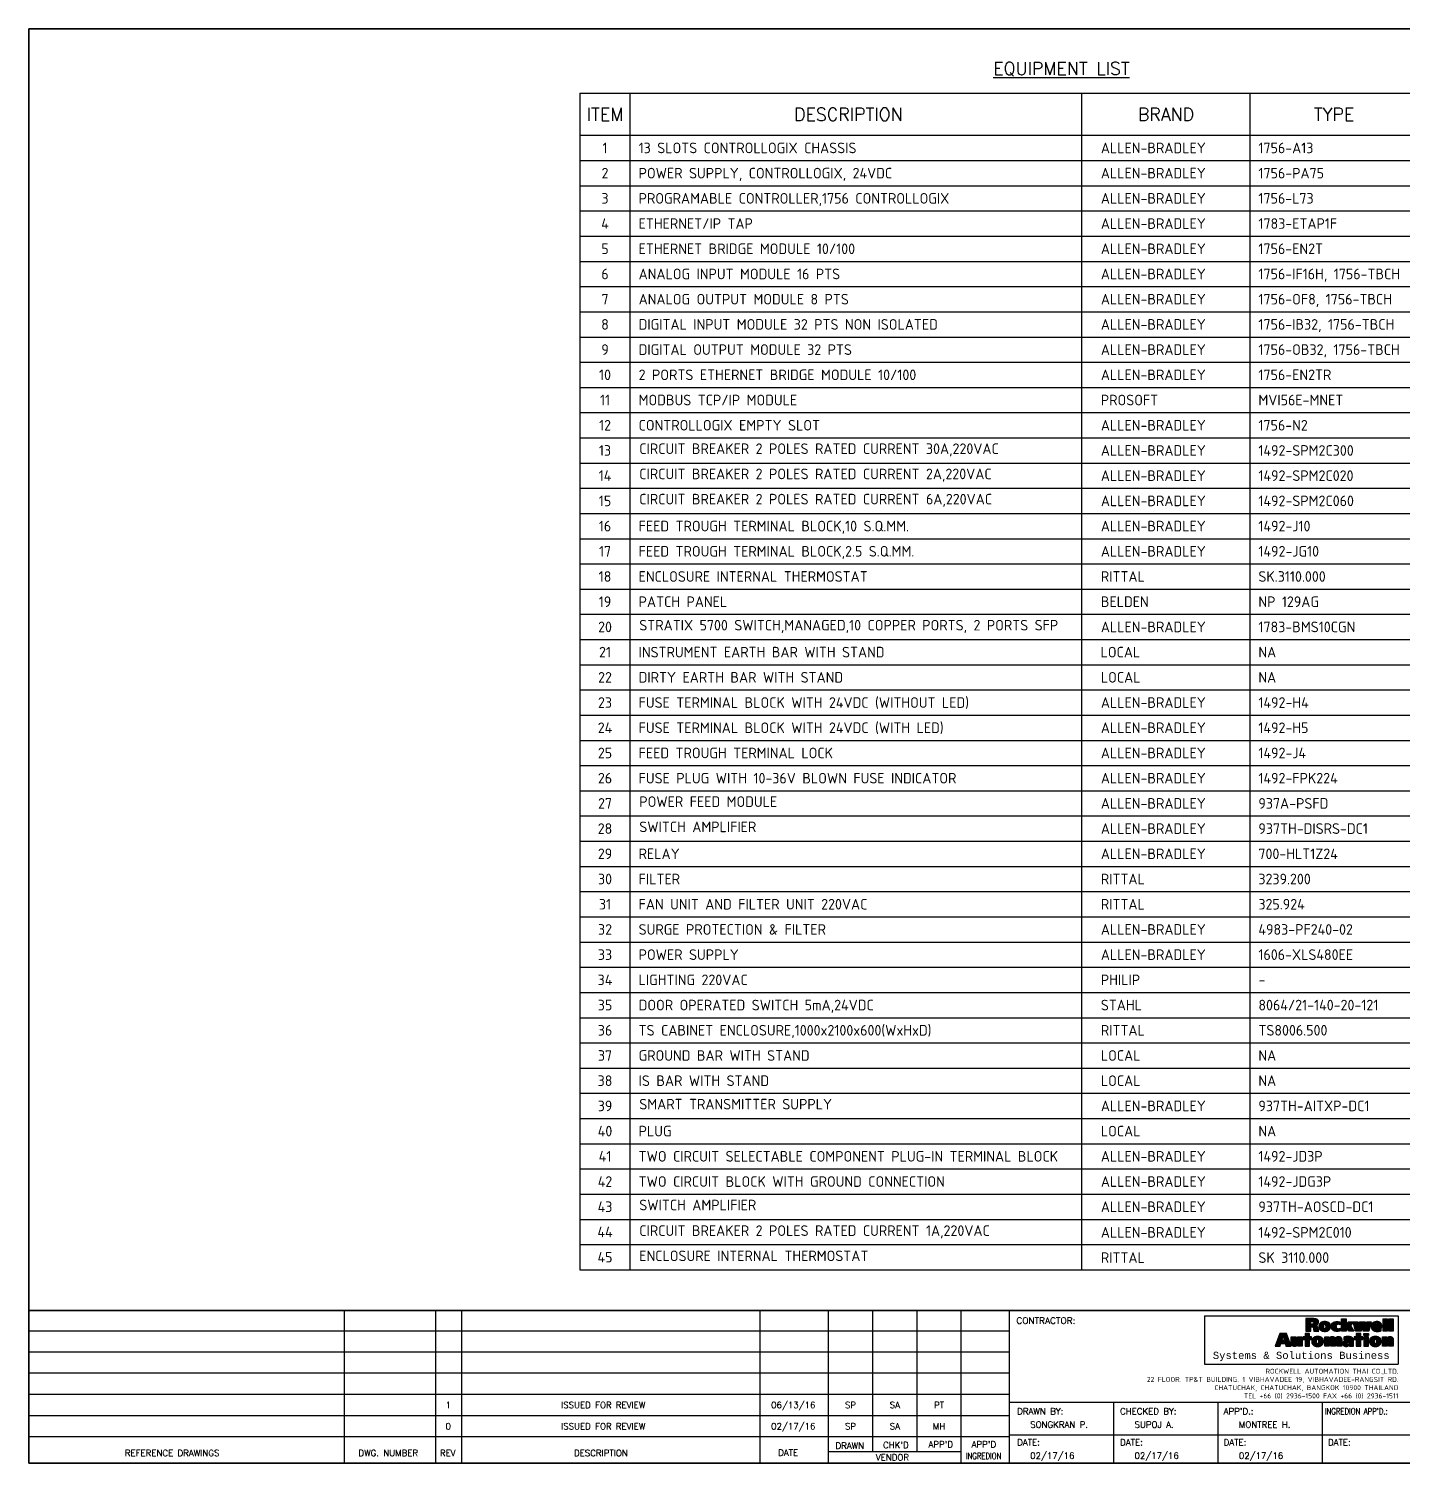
# Model space of a CAD drawing. Header units: inches. Extents: x 564911 to 603980, y 458630 to 507164.
# Drawn here: x 599113 to 602350, y 497172 to 500552 of the extents above; entities that cross this region are included whole.
import ezdxf
from ezdxf.enums import TextEntityAlignment as Align

# ---------------------------------------------------------------- set-up
doc = ezdxf.new("R2010")
doc.units = ezdxf.units.IN
doc.header["$MEASUREMENT"] = 0
for name, color, linetype in [('ANN-SMTEXT', 2, 'Continuous'), ('ASHADE', 7, 'Continuous'), ('GT_1', 9, 'Continuous'), ('HELPPOINT', 7, 'Continuous'), ('MEMBER', 7, 'Continuous'), ('RA_LOGO', 2, 'Continuous')]:
    doc.layers.add(name, color=color, linetype=linetype)
doc.styles.add('BOLD', font='monos.ttf')
doc.styles.add('HTX11', font='O8111901')
doc.styles.add('ISO3098B', font='ISO3098B.shx')
doc.styles.add('ROMANS', font='romans.shx', dxfattribs={"width": 0.85, "height": 25})

# ---------------------------------------------------------------- blocks, each defined once
blk = doc.blocks.new('RA_LOGO1')
at = {"layer": 'RA_LOGO', "linetype": 'Continuous'}
h = blk.add_hatch(color=1, dxfattribs=at)
h.paths.add_polyline_path([(0.987, 0.539), (1.017, 0.539), (1.033, 0.538), (1.046, 0.533), (1.055, 0.521), (1.061, 0.505), (1.065, 0.484), (1.068, 0.461), (1.071, 0.439), (1.074, 0.42), (1.213, 0.42), (1.207, 0.439), (1.203, 0.46), (1.199, 0.482), (1.195, 0.504), (1.189, 0.526), (1.18, 0.545), (1.166, 0.562), (1.147, 0.575), (1.12, 0.583), (1.142, 0.59), (1.16, 0.598), (1.175, 0.609), (1.188, 0.621), (1.197, 0.637), (1.203, 0.655), (1.205, 0.677), (1.204, 0.694), (1.2, 0.709), (1.194, 0.723), (1.185, 0.734), (1.175, 0.744), (1.162, 0.752), (1.147, 0.759), (1.131, 0.763), (1.112, 0.767), (1.092, 0.769), (1.07, 0.77), (0.853, 0.77), (0.853, 0.42), (0.987, 0.42)])
h.paths.add_polyline_path([(0.981, 0.617), (0.981, 0.692), (1.018, 0.692), (1.044, 0.689), (1.063, 0.679), (1.071, 0.656), (1.066, 0.635), (1.054, 0.623), (1.036, 0.618), (1.016, 0.617)], flags=16)
h = blk.add_hatch(color=1, dxfattribs=at)
h.paths.add_polyline_path([(1.3, 0.676), (1.285, 0.67), (1.271, 0.663), (1.258, 0.654), (1.247, 0.644), (1.238, 0.633), (1.23, 0.62), (1.225, 0.606), (1.22, 0.591), (1.218, 0.574), (1.217, 0.556), (1.218, 0.538), (1.22, 0.522), (1.224, 0.506), (1.229, 0.492), (1.235, 0.479), (1.243, 0.467), (1.253, 0.456), (1.264, 0.447), (1.276, 0.438), (1.29, 0.431), (1.305, 0.425), (1.321, 0.421), (1.339, 0.417), (1.358, 0.415), (1.378, 0.415), (1.399, 0.415), (1.418, 0.417), (1.435, 0.421), (1.452, 0.425), (1.467, 0.431), (1.481, 0.438), (1.493, 0.447), (1.504, 0.456), (1.514, 0.467), (1.522, 0.479), (1.528, 0.492), (1.534, 0.506), (1.537, 0.522), (1.54, 0.538), (1.54, 0.556), (1.539, 0.574), (1.537, 0.591), (1.533, 0.606), (1.527, 0.62), (1.519, 0.633), (1.51, 0.644), (1.499, 0.654), (1.486, 0.663), (1.472, 0.67), (1.456, 0.676), (1.439, 0.681), (1.42, 0.684), (1.4, 0.686), (1.378, 0.687), (1.357, 0.686), (1.336, 0.684), (1.317, 0.681)])
h.paths.add_polyline_path([(1.36, 0.605), (1.378, 0.612), (1.396, 0.605), (1.404, 0.584), (1.406, 0.556), (1.405, 0.529), (1.401, 0.508), (1.393, 0.494), (1.378, 0.49), (1.364, 0.494), (1.356, 0.508), (1.352, 0.529), (1.351, 0.556), (1.353, 0.584)], flags=16)
for color, points in [(1, [(1.697, 0.575), (1.705, 0.591), (1.718, 0.603), (1.735, 0.61), (1.756, 0.612), (1.778, 0.61), (1.796, 0.606), (1.813, 0.599), (1.813, 0.676), (1.793, 0.681), (1.771, 0.684), (1.748, 0.686), (1.721, 0.687), (1.699, 0.686), (1.679, 0.684), (1.66, 0.681), (1.643, 0.676), (1.627, 0.67), (1.613, 0.663), (1.601, 0.654), (1.59, 0.644), (1.581, 0.633), (1.573, 0.62), (1.567, 0.606), (1.563, 0.591), (1.561, 0.574), (1.56, 0.556), (1.56, 0.538), (1.563, 0.522), (1.566, 0.506), (1.572, 0.492), (1.578, 0.479), (1.586, 0.467), (1.596, 0.456), (1.607, 0.447), (1.619, 0.438), (1.632, 0.431), (1.648, 0.425), (1.664, 0.421), (1.682, 0.417), (1.701, 0.415), (1.721, 0.415), (1.748, 0.415), (1.772, 0.418), (1.794, 0.422), (1.815, 0.428), (1.815, 0.505), (1.797, 0.496), (1.778, 0.491), (1.756, 0.49), (1.735, 0.492), (1.718, 0.5), (1.705, 0.514), (1.697, 0.531), (1.694, 0.554)]), (1, [(2.233, 0.42), (2.391, 0.42), (2.423, 0.598), (2.424, 0.598), (2.455, 0.42), (2.612, 0.42), (2.671, 0.681), (2.556, 0.681), (2.533, 0.511), (2.532, 0.511), (2.503, 0.681), (2.351, 0.681), (2.324, 0.511), (2.323, 0.511), (2.298, 0.681), (2.174, 0.681)]), (1, [(3.007, 0.42), (3.13, 0.42), (3.13, 0.769), (3.007, 0.769)]), (1, [(3.292, 0.769), (3.169, 0.769), (3.169, 0.42), (3.292, 0.42)]), (252, [(0.745, 0.265), (0.617, 0.265), (0.617, 0.112), (0.617, 0.096), (0.611, 0.082), (0.594, 0.076), (0.579, 0.082), (0.573, 0.096), (0.572, 0.112), (0.572, 0.265), (0.444, 0.265), (0.444, 0.081), (0.445, 0.062), (0.449, 0.046), (0.455, 0.031), (0.465, 0.018), (0.478, 0.008), (0.494, 0.001), (0.513, -0.004), (0.537, -0.006), (0.558, -0.004), (0.579, 0.001), (0.597, 0.011), (0.612, 0.026), (0.625, 0.047), (0.625, 0), (0.745, 0)]), (252, [(0.956, 0.191), (1.011, 0.191), (1.011, 0.265), (0.956, 0.265), (0.956, 0.355), (0.828, 0.355), (0.828, 0.265), (0.774, 0.265), (0.774, 0.191), (0.828, 0.191), (0.828, 0), (0.956, 0)]), (252, [(1.505, 0.153), (1.505, 0.169), (1.511, 0.183), (1.528, 0.189), (1.543, 0.183), (1.549, 0.169), (1.55, 0.153), (1.55, 0), (1.678, 0), (1.678, 0.153), (1.679, 0.169), (1.685, 0.183), (1.701, 0.189), (1.717, 0.183), (1.723, 0.169), (1.724, 0.153), (1.724, 0), (1.852, 0), (1.852, 0.159), (1.851, 0.173), (1.851, 0.187), (1.85, 0.202), (1.847, 0.215), (1.843, 0.228), (1.836, 0.24), (1.827, 0.25), (1.816, 0.259), (1.8, 0.265), (1.781, 0.269), (1.758, 0.271), (1.738, 0.269), (1.717, 0.264), (1.698, 0.255), (1.682, 0.242), (1.672, 0.225), (1.663, 0.242), (1.649, 0.255), (1.631, 0.264), (1.61, 0.269), (1.589, 0.271), (1.57, 0.27), (1.551, 0.266), (1.535, 0.259), (1.52, 0.249), (1.508, 0.236), (1.497, 0.217), (1.497, 0.265), (1.377, 0.265), (1.377, 0), (1.505, 0)]), (252, [(2.257, 0), (2.386, 0), (2.386, 0.191), (2.441, 0.191), (2.441, 0.265), (2.386, 0.265), (2.386, 0.355), (2.257, 0.355), (2.257, 0.265), (2.203, 0.265), (2.203, 0.191), (2.257, 0.191)]), (252, [(3.117, 0.153), (3.117, 0.169), (3.123, 0.183), (3.14, 0.189), (3.155, 0.183), (3.161, 0.169), (3.162, 0.153), (3.162, 0), (3.29, 0), (3.29, 0.184), (3.289, 0.203), (3.285, 0.219), (3.279, 0.234), (3.269, 0.247), (3.256, 0.257), (3.24, 0.265), (3.221, 0.269), (3.197, 0.271), (3.176, 0.269), (3.155, 0.263), (3.137, 0.253), (3.122, 0.239), (3.109, 0.217), (3.109, 0.265), (2.989, 0.265), (2.989, 0), (3.117, 0)])]:
    blk.add_hatch(color=color, dxfattribs=at).paths.add_polyline_path(points)
h = blk.add_hatch(color=1, dxfattribs=at)
h.paths.add_polyline_path([(1.973, 0.769), (1.847, 0.769), (1.847, 0.42), (1.973, 0.42), (1.973, 0.566)])
h.paths.add_polyline_path([(1.974, 0.566), (2.045, 0.42), (2.187, 0.42), (2.101, 0.566), (2.173, 0.681), (2.036, 0.681)])
h = blk.add_hatch(color=1, dxfattribs=at)
h.paths.add_polyline_path([(2.817, 0.415), (2.838, 0.415), (2.859, 0.415), (2.88, 0.416), (2.901, 0.418), (2.92, 0.421), (2.938, 0.425), (2.956, 0.43), (2.956, 0.497), (2.939, 0.49), (2.918, 0.485), (2.895, 0.482), (2.87, 0.481), (2.849, 0.482), (2.83, 0.485), (2.815, 0.493), (2.804, 0.504), (2.8, 0.521), (2.975, 0.521), (2.975, 0.536), (2.974, 0.555), (2.972, 0.572), (2.969, 0.589), (2.965, 0.605), (2.96, 0.619), (2.953, 0.632), (2.944, 0.645), (2.934, 0.655), (2.922, 0.665), (2.909, 0.673), (2.894, 0.679), (2.877, 0.683), (2.858, 0.686), (2.838, 0.687), (2.816, 0.686), (2.795, 0.684), (2.777, 0.681), (2.759, 0.676), (2.744, 0.67), (2.73, 0.663), (2.717, 0.654), (2.706, 0.644), (2.697, 0.633), (2.69, 0.62), (2.684, 0.606), (2.679, 0.591), (2.677, 0.574), (2.676, 0.556), (2.677, 0.538), (2.679, 0.522), (2.683, 0.507), (2.688, 0.492), (2.694, 0.479), (2.702, 0.467), (2.712, 0.456), (2.723, 0.447), (2.735, 0.438), (2.749, 0.431), (2.764, 0.425), (2.78, 0.421), (2.798, 0.417)])
h.paths.add_polyline_path([(2.799, 0.576), (2.801, 0.598), (2.811, 0.618), (2.834, 0.627), (2.855, 0.618), (2.864, 0.598), (2.865, 0.576)], flags=16)
h = blk.add_hatch(color=252, dxfattribs=at)
h.paths.add_polyline_path([(0.272, 0.077), (0.296, 0), (0.439, 0), (0.312, 0.355), (0.124, 0.355), (0, 0), (0.136, 0), (0.158, 0.077)])
h.paths.add_polyline_path([(0.255, 0.162), (0.177, 0.162), (0.216, 0.28)], flags=16)
h = blk.add_hatch(color=252, dxfattribs=at)
h.paths.add_polyline_path([(1.14, -0.003), (1.159, -0.005), (1.18, -0.006), (1.201, -0.005), (1.22, -0.003), (1.238, 0), (1.255, 0.005), (1.27, 0.011), (1.284, 0.018), (1.297, 0.027), (1.308, 0.036), (1.317, 0.047), (1.326, 0.06), (1.333, 0.073), (1.338, 0.087), (1.342, 0.103), (1.344, 0.12), (1.345, 0.137), (1.344, 0.156), (1.341, 0.173), (1.337, 0.188), (1.331, 0.203), (1.323, 0.216), (1.313, 0.227), (1.302, 0.238), (1.29, 0.246), (1.275, 0.254), (1.259, 0.26), (1.242, 0.265), (1.223, 0.268), (1.202, 0.27), (1.18, 0.271), (1.158, 0.27), (1.137, 0.268), (1.118, 0.265), (1.101, 0.26), (1.085, 0.254), (1.071, 0.246), (1.058, 0.238), (1.047, 0.227), (1.038, 0.216), (1.03, 0.203), (1.024, 0.188), (1.02, 0.173), (1.017, 0.156), (1.016, 0.137), (1.017, 0.12), (1.019, 0.103), (1.023, 0.087), (1.028, 0.073), (1.035, 0.06), (1.043, 0.047), (1.053, 0.036), (1.064, 0.027), (1.076, 0.018), (1.09, 0.011), (1.105, 0.005), (1.122, 0)])
h.paths.add_polyline_path([(1.165, 0.075), (1.157, 0.089), (1.153, 0.111), (1.152, 0.137), (1.154, 0.166), (1.162, 0.187), (1.18, 0.195), (1.198, 0.187), (1.207, 0.166), (1.208, 0.137), (1.207, 0.111), (1.204, 0.089), (1.195, 0.075), (1.18, 0.07)], flags=16)
h = blk.add_hatch(color=252, dxfattribs=at)
h.paths.add_polyline_path([(1.883, 0.052), (1.889, 0.036), (1.899, 0.023), (1.911, 0.012), (1.926, 0.004), (1.942, -0.001), (1.96, -0.005), (1.978, -0.006), (1.999, -0.004), (2.019, 0.001), (2.037, 0.01), (2.052, 0.022), (2.065, 0.04), (2.065, 0), (2.184, 0), (2.184, 0.161), (2.183, 0.18), (2.179, 0.197), (2.173, 0.212), (2.165, 0.225), (2.155, 0.236), (2.144, 0.245), (2.131, 0.252), (2.117, 0.258), (2.102, 0.263), (2.086, 0.266), (2.07, 0.268), (2.054, 0.27), (2.038, 0.271), (2.022, 0.271), (1.995, 0.27), (1.973, 0.269), (1.953, 0.266), (1.933, 0.261), (1.911, 0.256), (1.911, 0.181), (1.932, 0.19), (1.954, 0.197), (1.977, 0.202), (2, 0.204), (2.019, 0.203), (2.037, 0.2), (2.053, 0.194), (2.063, 0.183), (2.067, 0.165), (2.053, 0.167), (2.036, 0.168), (2.018, 0.169), (2, 0.168), (1.983, 0.167), (1.965, 0.164), (1.948, 0.16), (1.933, 0.154), (1.918, 0.147), (1.906, 0.137), (1.896, 0.125), (1.888, 0.11), (1.883, 0.092), (1.881, 0.072)])
h.paths.add_polyline_path([(1.998, 0.086), (2.007, 0.106), (2.028, 0.115), (2.055, 0.116), (2.067, 0.116), (2.067, 0.108), (2.063, 0.086), (2.05, 0.068), (2.028, 0.061), (2.011, 0.064), (2.001, 0.072)], flags=16)
h = blk.add_hatch(color=252, dxfattribs=at)
h.paths.add_polyline_path([(2.471, 0), (2.599, 0), (2.599, 0.264), (2.471, 0.264)])
h.paths.add_polyline_path([(2.599, 0.296), (2.599, 0.355), (2.471, 0.355), (2.471, 0.296)])
h = blk.add_hatch(color=252, dxfattribs=at)
h.paths.add_polyline_path([(2.751, -0.003), (2.77, -0.005), (2.791, -0.006), (2.811, -0.005), (2.831, -0.003), (2.849, 0), (2.865, 0.005), (2.881, 0.011), (2.895, 0.018), (2.907, 0.027), (2.918, 0.036), (2.928, 0.047), (2.936, 0.06), (2.943, 0.073), (2.948, 0.087), (2.952, 0.103), (2.955, 0.12), (2.955, 0.137), (2.954, 0.156), (2.952, 0.173), (2.947, 0.188), (2.941, 0.203), (2.934, 0.216), (2.924, 0.227), (2.913, 0.238), (2.9, 0.246), (2.886, 0.254), (2.87, 0.26), (2.852, 0.265), (2.833, 0.268), (2.813, 0.27), (2.791, 0.271), (2.769, 0.27), (2.748, 0.268), (2.729, 0.265), (2.711, 0.26), (2.695, 0.254), (2.681, 0.246), (2.669, 0.238), (2.658, 0.227), (2.648, 0.216), (2.64, 0.203), (2.634, 0.188), (2.63, 0.173), (2.628, 0.156), (2.627, 0.137), (2.627, 0.12), (2.63, 0.103), (2.633, 0.087), (2.639, 0.073), (2.645, 0.06), (2.654, 0.047), (2.663, 0.036), (2.674, 0.027), (2.687, 0.018), (2.701, 0.011), (2.716, 0.005), (2.733, 0)])
h.paths.add_polyline_path([(2.776, 0.075), (2.768, 0.089), (2.764, 0.111), (2.763, 0.137), (2.765, 0.166), (2.773, 0.187), (2.791, 0.195), (2.809, 0.187), (2.817, 0.166), (2.819, 0.137), (2.818, 0.111), (2.814, 0.089), (2.806, 0.075), (2.791, 0.07)], flags=16)
at = {"layer": 'RA_LOGO', "color": 1, "linetype": 'Continuous'}
for points in [[(1.147, 0.759), (1.131, 0.763), (1.112, 0.767), (1.092, 0.769), (1.07, 0.77), (0.853, 0.77), (0.853, 0.42), (0.987, 0.42), (0.987, 0.539), (1.017, 0.539), (1.033, 0.538), (1.046, 0.533), (1.055, 0.521), (1.061, 0.505), (1.065, 0.484), (1.068, 0.461), (1.071, 0.439), (1.074, 0.42), (1.213, 0.42), (1.207, 0.439), (1.203, 0.46), (1.199, 0.482), (1.195, 0.504), (1.189, 0.526), (1.18, 0.545), (1.166, 0.562), (1.147, 0.575), (1.121, 0.583), (1.121, 0.584), (1.142, 0.59), (1.16, 0.598), (1.175, 0.609), (1.188, 0.621), (1.197, 0.637), (1.203, 0.655), (1.205, 0.677), (1.204, 0.694), (1.2, 0.709), (1.194, 0.723), (1.185, 0.734), (1.175, 0.744), (1.162, 0.752)], [(1.016, 0.617), (0.981, 0.617), (0.981, 0.692), (1.018, 0.692), (1.044, 0.689), (1.063, 0.679), (1.071, 0.656), (1.066, 0.635), (1.054, 0.623), (1.036, 0.618)], [(1.456, 0.676), (1.439, 0.681), (1.42, 0.684), (1.4, 0.686), (1.378, 0.687), (1.357, 0.686), (1.336, 0.684), (1.317, 0.681), (1.3, 0.676), (1.285, 0.67), (1.271, 0.663), (1.258, 0.654), (1.247, 0.644), (1.238, 0.633), (1.23, 0.62), (1.225, 0.606), (1.22, 0.591), (1.218, 0.574), (1.217, 0.556), (1.217, 0.556), (1.218, 0.538), (1.22, 0.522), (1.224, 0.506), (1.229, 0.492), (1.235, 0.479), (1.243, 0.467), (1.253, 0.456), (1.264, 0.447), (1.276, 0.438), (1.29, 0.431), (1.305, 0.425), (1.321, 0.421), (1.339, 0.417), (1.358, 0.415), (1.378, 0.415), (1.399, 0.415), (1.418, 0.417), (1.435, 0.421), (1.452, 0.425), (1.467, 0.431), (1.481, 0.438), (1.493, 0.447), (1.504, 0.456), (1.514, 0.467), (1.522, 0.479), (1.528, 0.492), (1.534, 0.506), (1.537, 0.522), (1.54, 0.538), (1.54, 0.556), (1.539, 0.574), (1.537, 0.591), (1.533, 0.606), (1.527, 0.62), (1.519, 0.633), (1.51, 0.644), (1.499, 0.654), (1.486, 0.663), (1.472, 0.67)], [(1.351, 0.556), (1.353, 0.584), (1.36, 0.605), (1.378, 0.612), (1.396, 0.605), (1.404, 0.584), (1.406, 0.556), (1.405, 0.529), (1.401, 0.508), (1.393, 0.494), (1.378, 0.49), (1.364, 0.494), (1.356, 0.508), (1.352, 0.529)], [(1.679, 0.684), (1.699, 0.686), (1.721, 0.687), (1.748, 0.686), (1.771, 0.684), (1.793, 0.681), (1.813, 0.676), (1.813, 0.599), (1.796, 0.606), (1.778, 0.61), (1.756, 0.612), (1.735, 0.61), (1.718, 0.603), (1.705, 0.591), (1.697, 0.575), (1.694, 0.554), (1.697, 0.531), (1.705, 0.514), (1.718, 0.5), (1.735, 0.492), (1.756, 0.49), (1.778, 0.491), (1.797, 0.496), (1.815, 0.505), (1.815, 0.428), (1.794, 0.422), (1.772, 0.418), (1.748, 0.415), (1.721, 0.415), (1.701, 0.415), (1.682, 0.417), (1.664, 0.421), (1.648, 0.425), (1.632, 0.431), (1.619, 0.438), (1.607, 0.447), (1.596, 0.456), (1.586, 0.467), (1.578, 0.479), (1.572, 0.492), (1.566, 0.506), (1.563, 0.522), (1.56, 0.538), (1.56, 0.556), (1.561, 0.574), (1.563, 0.591), (1.567, 0.606), (1.573, 0.62), (1.581, 0.633), (1.59, 0.644), (1.601, 0.654), (1.613, 0.663), (1.627, 0.67), (1.643, 0.676), (1.66, 0.681)], [(1.973, 0.42), (1.847, 0.42), (1.847, 0.769), (1.973, 0.769), (1.973, 0.566), (1.974, 0.566), (1.973, 0.566)], [(2.045, 0.42), (1.974, 0.566), (2.036, 0.681), (2.173, 0.681), (2.101, 0.566), (2.187, 0.42)], [(2.455, 0.42), (2.424, 0.598), (2.423, 0.598), (2.391, 0.42), (2.233, 0.42), (2.174, 0.681), (2.298, 0.681), (2.323, 0.511), (2.324, 0.511), (2.351, 0.681), (2.503, 0.681), (2.532, 0.511), (2.533, 0.511), (2.556, 0.681), (2.671, 0.681), (2.612, 0.42)], [(2.817, 0.415), (2.838, 0.415), (2.859, 0.415), (2.88, 0.416), (2.901, 0.418), (2.92, 0.421), (2.938, 0.425), (2.956, 0.43), (2.956, 0.497), (2.939, 0.49), (2.918, 0.485), (2.895, 0.482), (2.87, 0.481), (2.849, 0.482), (2.83, 0.485), (2.815, 0.493), (2.804, 0.504), (2.8, 0.521), (2.975, 0.521), (2.975, 0.536), (2.974, 0.555), (2.972, 0.572), (2.969, 0.589), (2.965, 0.605), (2.96, 0.619), (2.953, 0.632), (2.944, 0.645), (2.934, 0.655), (2.922, 0.665), (2.909, 0.673), (2.894, 0.679), (2.877, 0.683), (2.858, 0.686), (2.838, 0.687), (2.816, 0.686), (2.795, 0.684), (2.777, 0.681), (2.759, 0.676), (2.744, 0.67), (2.73, 0.663), (2.717, 0.654), (2.706, 0.644), (2.697, 0.633), (2.69, 0.62), (2.684, 0.606), (2.679, 0.591), (2.677, 0.574), (2.676, 0.556), (2.676, 0.556), (2.677, 0.538), (2.679, 0.522), (2.683, 0.507), (2.688, 0.492), (2.694, 0.479), (2.702, 0.467), (2.712, 0.456), (2.723, 0.447), (2.735, 0.438), (2.749, 0.431), (2.764, 0.425), (2.78, 0.421), (2.798, 0.417)], [(2.865, 0.576), (2.799, 0.576), (2.801, 0.598), (2.811, 0.618), (2.834, 0.627), (2.855, 0.618), (2.864, 0.598)], [(3.007, 0.42), (3.007, 0.769), (3.13, 0.769), (3.13, 0.42)], [(3.169, 0.42), (3.169, 0.769), (3.292, 0.769), (3.292, 0.42)]]:
    blk.add_lwpolyline(points, close=True, dxfattribs=at)
at = {"layer": 'RA_LOGO', "color": 252, "linetype": 'Continuous'}
for points in [[(0.296, 0), (0.439, 0), (0.312, 0.355), (0.124, 0.355), (0, 0), (0.136, 0), (0.158, 0.077), (0.272, 0.077)], [(0.216, 0.279), (0.217, 0.279), (0.255, 0.162), (0.177, 0.162)], [(0.455, 0.031), (0.449, 0.046), (0.445, 0.062), (0.444, 0.081), (0.444, 0.265), (0.572, 0.265), (0.572, 0.112), (0.573, 0.096), (0.579, 0.082), (0.594, 0.076), (0.611, 0.082), (0.617, 0.096), (0.617, 0.112), (0.617, 0.265), (0.745, 0.265), (0.745, 0), (0.625, 0), (0.625, 0.045), (0.624, 0.045), (0.612, 0.026), (0.597, 0.011), (0.579, 0.001), (0.558, -0.004), (0.537, -0.006), (0.513, -0.004), (0.494, 0.001), (0.478, 0.008), (0.465, 0.018)], [(0.956, 0.191), (1.011, 0.191), (1.011, 0.265), (0.956, 0.265), (0.956, 0.355), (0.828, 0.355), (0.828, 0.265), (0.774, 0.265), (0.774, 0.191), (0.828, 0.191), (0.828, 0), (0.956, 0)], [(1.158, 0.27), (1.137, 0.268), (1.118, 0.265), (1.101, 0.26), (1.085, 0.254), (1.071, 0.246), (1.058, 0.238), (1.047, 0.227), (1.038, 0.216), (1.03, 0.203), (1.024, 0.188), (1.02, 0.173), (1.017, 0.156), (1.016, 0.137), (1.016, 0.137), (1.017, 0.12), (1.019, 0.103), (1.023, 0.087), (1.028, 0.073), (1.035, 0.06), (1.043, 0.047), (1.053, 0.036), (1.064, 0.027), (1.076, 0.018), (1.09, 0.011), (1.105, 0.005), (1.122, 0), (1.14, -0.003), (1.159, -0.005), (1.18, -0.006), (1.201, -0.005), (1.22, -0.003), (1.238, 0), (1.255, 0.005), (1.27, 0.011), (1.284, 0.018), (1.297, 0.027), (1.308, 0.036), (1.317, 0.047), (1.326, 0.06), (1.333, 0.073), (1.338, 0.087), (1.342, 0.103), (1.344, 0.12), (1.345, 0.137), (1.345, 0.137), (1.344, 0.156), (1.341, 0.173), (1.337, 0.188), (1.331, 0.203), (1.323, 0.216), (1.313, 0.227), (1.302, 0.238), (1.29, 0.246), (1.275, 0.254), (1.259, 0.26), (1.242, 0.265), (1.223, 0.268), (1.202, 0.27), (1.18, 0.271), (1.18, 0.271)], [(1.152, 0.137), (1.154, 0.166), (1.162, 0.187), (1.18, 0.195), (1.198, 0.187), (1.207, 0.166), (1.208, 0.137), (1.207, 0.111), (1.204, 0.089), (1.195, 0.075), (1.18, 0.07), (1.165, 0.075), (1.157, 0.089), (1.153, 0.111)], [(1.549, 0.169), (1.543, 0.183), (1.528, 0.189), (1.511, 0.183), (1.505, 0.169), (1.505, 0.153), (1.505, 0), (1.377, 0), (1.377, 0.265), (1.497, 0.265), (1.497, 0.219), (1.499, 0.219), (1.508, 0.236), (1.52, 0.249), (1.535, 0.259), (1.551, 0.266), (1.57, 0.27), (1.589, 0.271), (1.61, 0.269), (1.631, 0.264), (1.649, 0.255), (1.663, 0.242), (1.672, 0.226), (1.673, 0.226), (1.682, 0.242), (1.698, 0.255), (1.717, 0.264), (1.738, 0.269), (1.758, 0.271), (1.781, 0.269), (1.8, 0.265), (1.816, 0.259), (1.827, 0.25), (1.836, 0.24), (1.843, 0.228), (1.847, 0.215), (1.85, 0.202), (1.851, 0.187), (1.851, 0.173), (1.852, 0.159), (1.852, 0), (1.724, 0), (1.724, 0.153), (1.723, 0.169), (1.717, 0.183), (1.701, 0.189), (1.685, 0.183), (1.679, 0.169), (1.678, 0.153), (1.678, 0), (1.55, 0), (1.55, 0.153)], [(1.973, 0.269), (1.953, 0.266), (1.933, 0.261), (1.911, 0.256), (1.911, 0.181), (1.932, 0.19), (1.954, 0.197), (1.977, 0.202), (2, 0.204), (2.019, 0.203), (2.037, 0.2), (2.053, 0.194), (2.063, 0.183), (2.067, 0.165), (2.053, 0.167), (2.036, 0.168), (2.018, 0.169), (2, 0.168), (1.983, 0.167), (1.965, 0.164), (1.948, 0.16), (1.933, 0.154), (1.918, 0.147), (1.906, 0.137), (1.896, 0.125), (1.888, 0.11), (1.883, 0.092), (1.881, 0.072), (1.881, 0.072), (1.883, 0.052), (1.889, 0.036), (1.899, 0.023), (1.911, 0.012), (1.926, 0.004), (1.942, -0.001), (1.96, -0.005), (1.978, -0.006), (1.999, -0.004), (2.019, 0.001), (2.037, 0.01), (2.052, 0.022), (2.064, 0.038), (2.065, 0.038), (2.065, 0), (2.184, 0), (2.184, 0.161), (2.183, 0.18), (2.179, 0.197), (2.173, 0.212), (2.165, 0.225), (2.155, 0.236), (2.144, 0.245), (2.131, 0.252), (2.117, 0.258), (2.102, 0.263), (2.086, 0.266), (2.07, 0.268), (2.054, 0.27), (2.038, 0.271), (2.022, 0.271), (1.995, 0.27)], [(2.067, 0.108), (2.063, 0.086), (2.05, 0.068), (2.028, 0.061), (2.011, 0.064), (2.001, 0.072), (1.998, 0.086), (2.007, 0.106), (2.028, 0.115), (2.055, 0.116), (2.067, 0.116)], [(2.386, 0), (2.386, 0.191), (2.441, 0.191), (2.441, 0.265), (2.386, 0.265), (2.386, 0.355), (2.257, 0.355), (2.257, 0.265), (2.203, 0.265), (2.203, 0.191), (2.257, 0.191), (2.257, 0)], [(2.471, 0.296), (2.471, 0.355), (2.599, 0.355), (2.599, 0.296)], [(2.599, 0), (2.599, 0.264), (2.471, 0.264), (2.471, 0)], [(2.87, 0.26), (2.852, 0.265), (2.833, 0.268), (2.813, 0.27), (2.791, 0.271), (2.769, 0.27), (2.748, 0.268), (2.729, 0.265), (2.711, 0.26), (2.695, 0.254), (2.681, 0.246), (2.669, 0.238), (2.658, 0.227), (2.648, 0.216), (2.64, 0.203), (2.634, 0.188), (2.63, 0.173), (2.628, 0.156), (2.627, 0.137), (2.627, 0.137), (2.627, 0.12), (2.63, 0.103), (2.633, 0.087), (2.639, 0.073), (2.645, 0.06), (2.654, 0.047), (2.663, 0.036), (2.674, 0.027), (2.687, 0.018), (2.701, 0.011), (2.716, 0.005), (2.733, 0), (2.751, -0.003), (2.77, -0.005), (2.791, -0.006), (2.811, -0.005), (2.831, -0.003), (2.849, 0), (2.865, 0.005), (2.881, 0.011), (2.895, 0.018), (2.907, 0.027), (2.918, 0.036), (2.928, 0.047), (2.936, 0.06), (2.943, 0.073), (2.948, 0.087), (2.952, 0.103), (2.955, 0.12), (2.955, 0.137), (2.955, 0.137), (2.954, 0.156), (2.952, 0.173), (2.947, 0.188), (2.941, 0.203), (2.934, 0.216), (2.924, 0.227), (2.913, 0.238), (2.9, 0.246), (2.886, 0.254)], [(2.763, 0.137), (2.765, 0.166), (2.773, 0.187), (2.791, 0.195), (2.809, 0.187), (2.817, 0.166), (2.819, 0.137), (2.818, 0.111), (2.814, 0.089), (2.806, 0.075), (2.791, 0.07), (2.776, 0.075), (2.768, 0.089), (2.764, 0.111)], [(3.117, 0.169), (3.117, 0.153), (3.117, 0), (2.989, 0), (2.989, 0.265), (3.109, 0.265), (3.109, 0.219), (3.11, 0.219), (3.122, 0.239), (3.137, 0.253), (3.155, 0.263), (3.176, 0.269), (3.197, 0.271), (3.221, 0.269), (3.24, 0.265), (3.256, 0.257), (3.269, 0.247), (3.279, 0.234), (3.285, 0.219), (3.289, 0.203), (3.29, 0.184), (3.29, 0), (3.162, 0), (3.162, 0.153), (3.161, 0.169), (3.155, 0.183), (3.14, 0.189), (3.123, 0.183)]]:
    blk.add_lwpolyline(points, close=True, dxfattribs=at)
blk = doc.blocks.new('TPA')
at = {"color": 0}
for p, q in [((565225.5, 502262.6), (565225.5, 502159)), ((565225.5, 502262.6), (565640.1, 502262.6)), ((565640.1, 502262.6), (565640.1, 502159)), ((565225.5, 502159), (565640.1, 502159))]:
    blk.add_line(p, q, dxfattribs=at)
at = {"layer": 'GT_1', "color": 4, "flags": 128}
for points in [[(563383.4, 501946.4), (563383.4, 502273.8)], [(563578.8, 501946.4), (563578.8, 502273.8)], [(563634.6, 501946.4), (563634.6, 502273.8)], [(564274, 501946.4), (564274, 502273.8)], [(564419.8, 501946.4), (564419.8, 502273.8)], [(564514.7, 501971.1), (564514.7, 502273.8)], [(564609.7, 501971.2), (564609.7, 502273.8)], [(564704.3, 501946.4), (564704.3, 502273.8)], [(564807.7, 501946.4), (564807.7, 502273.8)], [(564807.7, 502229.7), (562706.8, 502229.7)], [(564807.7, 502184.4), (562706.8, 502184.4)], [(564807.7, 502139.1), (562706.8, 502139.1)], [(564807.7, 502093.7), (562706.8, 502093.7)], [(565702.1, 502076.3), (564807.7, 502076.3)], [(565031.3, 501946.4), (565031.3, 502076.3)], [(565254.9, 501946.4), (565254.9, 502076.3)], [(565478.5, 501946.4), (565478.5, 502076.3)], [(564807.7, 502048.3), (562706.8, 502048.3)], [(564807.6, 502003), (562706.8, 502003)], [(565702.1, 502006.4), (564807.7, 502006.4)], [(564704.3, 501971.1), (564419.8, 501971.1)]]:
    blk.add_lwpolyline(points, dxfattribs=at)
at = {"layer": 'HELPPOINT', "color": 4, "lineweight": 35}
for p, q in [((562706.8, 501946.4), (562706.8, 505019.3)), ((562706.8, 505019.3), (567131, 505019.3)), ((562706.8, 501946.4), (562706.8, 505019.3)), ((562706.8, 505019.3), (567131, 505019.3)), ((567131, 501946.4), (562706.8, 501946.4)), ((567131, 501946.4), (562706.8, 501946.4))]:
    blk.add_line(p, q, dxfattribs=at)
at = {"layer": 'MEMBER', "color": 4, "lineweight": 35}
blk.add_line((562706.8, 502273.8), (567131, 502273.8), dxfattribs=at)
blk.add_line((562706.8, 502273.8), (567131, 502273.8), dxfattribs=at)
at = {"color": 0, "xscale": 76.7727272878401, "yscale": 76.77272728795651, "zscale": 76.772727288}
blk.add_blockref('RA_LOGO1', (565377.2, 502197.1), dxfattribs=at)
at = {"color": 0, "insert": (565243.3, 502185.3), "char_height": 15.355, "width": 438.272, "attachment_point": 1, "style": 'BOLD'}
blk.add_mtext('{\\W1.04;Systems & Solutions Business}', dxfattribs=at)
at = {"color": 4, "insert": (565640.9, 502148.9), "char_height": 10.5571, "width": 527.854, "attachment_point": 3, "style": 'ISO3098B'}
blk.add_mtext('ROCKWELL AUTOMATION THAI CO.,LTD.\\P22 FLOOR. TP&T BUILDING. 1 VIBHAVADEE 19, VIBHAVADEE-RANGSIT RD. CHATUCHAK, CHATUCHAK, BANGKOK 10900 THAILAND\\PTEL +66 (0) 2936-1500 FAX +66 (0) 2936-1511', dxfattribs=at)
at = {"style": 'HTX11'}
for tag, p in [('A', (566704.3, 502037.1)), ('B', (567038.2, 501963.3))]:
    blk.add_attdef(tag, text='', height=16.8, dxfattribs=at).set_placement(p, align=Align.MIDDLE_CENTER)
at = {"layer": 'MEMBER', "color": 4, "ltscale": 0.8, "style": 'ROMANS'}
for s, height, p in [('CONTRACTOR:', 14.035, (564822.6, 502244.9)), ('DRAWN BY:', 13.49, (564824.3, 502051.1)), ('CHECKED BY:', 13.495, (565044.7, 502051.1)), ("APP'D.:", 13.49, (565266.5, 502051.1)), ('SONGKRAN P.', 13.495, (564852.1, 502022.7)), ('SUPOJ A.', 13.49, (565075.6, 502022.7)), ('MONTREE H.', 13.49, (565299.2, 502022.7)), ('REFERENCE DRAWINGS', 13.495, (562912.9, 501961.6)), ('DWG. NUMBER', 13.495, (563413.2, 501961.6)), ('REV', 13.49, (563587.7, 501961.6)), ('DESCRIPTION', 13.495, (563875, 501961.6)), ('DATE', 13.49, (564312.3, 501962.5)), ('DRAWN', 13.49, (564435, 501977.3)), ("CHK'D", 13.49, (564537, 501978.7)), ("APP'D", 13.49, (564634.3, 501980.1)), ("APP'D", 13.49, (564726.6, 501980.1)), ('DATE:', 13.49, (564824.3, 501984.5)), ('02/17/16', 13.49, (564852.1, 501956)), ('DATE:', 13.49, (565044.7, 501984.5)), ('02/17/16', 13.49, (565075.6, 501956)), ('DATE:', 13.49, (565266.5, 501984.5)), ('02/17/16', 13.49, (565299.2, 501956)), ('DATE:', 13.49, (565490.1, 501984.5)), ('VENDOR', 13.49, (564521.5, 501952.2))]:
    blk.add_text(s, height=height, dxfattribs=at).set_placement(p)
for s, height, p in [('1', 13.5, (563605.6, 502071.2)), ('ISSUED FOR REVIEW', 13.495, (563937.5, 502071.2)), ('06/13/16', 13.49, (564344.6, 502071.2)), ('SP', 13.49, (564467.2, 502071.2)), ('SA', 13.49, (564562.1, 502071.2)), ('PT', 13.49, (564657, 502071.2)), ('0', 13.5, (563605.6, 502025.8)), ('ISSUED FOR REVIEW', 13.495, (563937.5, 502025.8)), ('02/17/16', 13.49, (564344.6, 502025.8)), ('SP', 13.49, (564467.2, 502025.8)), ('SA', 13.49, (564562.1, 502025.8)), ('MH', 13.49, (564657, 502025.8))]:
    blk.add_text(s, height=height, dxfattribs=at).set_placement(p, align=Align.MIDDLE_CENTER)
at = {"layer": 'MEMBER', "color": 4, "ltscale": 0.8, "style": 'ROMANS', "width": 0.8}
for s, height, p in [("INGREDION APP'D.:", 13.495, (565483.3, 502051.1)), ('INGREDION', 13.49, (564714.3, 501955.4))]:
    blk.add_text(s, height=height, dxfattribs=at).set_placement(p)

msp = doc.modelspace()

# ---------------------------------------------------------------- linework, layer by layer
at = {"color": 4}
for p, q in [((600411.88785, 500400.17765), (602681.33199, 500400.17765)), ((600411.88785, 500400.17765), (600411.88785, 497628.17765)), ((600530.68785, 497628.17765), (600530.68785, 500400.17765)), ((601595.03857, 497628.17765), (601595.03857, 500400.17765)), ((601991.03857, 497628.17765), (601991.03857, 500400.17765)), ((600411.88785, 500301.17765), (602681.33199, 500301.17765)), ((600411.88785, 500241.77765), (602681.33199, 500241.77765)), ((600411.88785, 500182.37765), (602681.33199, 500182.37765)), ((600411.88785, 500122.97765), (602681.33199, 500122.97765)), ((600411.88785, 500063.57765), (602681.33199, 500063.57765)), ((600411.88785, 500004.17765), (602681.33199, 500004.17765)), ((600411.88785, 499944.77765), (602681.33199, 499944.77765)), ((600411.88785, 499885.37765), (601595.03857, 499885.37765)), ((600411.88785, 499885.37765), (602681.33199, 499885.37765)), ((600411.88785, 499825.97765), (602681.33199, 499825.97765)), ((600411.88785, 499766.57765), (601595.03857, 499766.57765)), ((600411.88785, 499766.57765), (602681.33199, 499766.57765)), ((600411.88785, 499707.17765), (601595.03857, 499707.17765)), ((600411.88785, 499707.17765), (602681.33199, 499707.17765)), ((600411.88785, 499647.77765), (602681.33199, 499647.77765)), ((600411.88785, 499588.37765), (602681.33199, 499588.37765)), ((600411.88785, 499528.97765), (602681.33199, 499528.97765)), ((600411.88785, 499469.57765), (602681.33199, 499469.57765)), ((600411.88785, 499410.17765), (602681.33199, 499410.17765)), ((600411.88785, 499350.77765), (602681.33199, 499350.77765)), ((600411.88785, 499291.37765), (602681.33199, 499291.37765)), ((600411.88785, 499231.97765), (602681.33199, 499231.97765)), ((600411.88785, 499172.57765), (602681.33199, 499172.57765)), ((600411.88785, 499113.17765), (602681.33199, 499113.17765)), ((600411.88785, 499053.77765), (602681.33199, 499053.77765)), ((600411.88785, 498994.37765), (602681.33199, 498994.37765)), ((600411.88785, 498934.97765), (602681.33199, 498934.97765)), ((600411.88785, 498875.57765), (602681.33199, 498875.57765)), ((600411.88785, 498816.17765), (602681.33199, 498816.17765)), ((600411.88785, 498756.77765), (602681.33199, 498756.77765)), ((600411.88785, 498697.37765), (602681.33199, 498697.37765)), ((600411.88785, 498637.97765), (602681.33199, 498637.97765)), ((600411.88785, 498578.57765), (602681.33199, 498578.57765)), ((600411.88785, 498519.17765), (602681.33199, 498519.17765)), ((600411.88785, 498459.77765), (602681.33199, 498459.77765)), ((600411.88785, 498400.37765), (602681.33199, 498400.37765)), ((600411.88785, 498340.97765), (602681.33199, 498340.97765)), ((600411.88785, 498281.57765), (602681.33199, 498281.57765)), ((600411.88785, 498222.17765), (602681.33199, 498222.17765)), ((600411.88785, 498162.77765), (602681.33199, 498162.77765)), ((600411.88785, 498103.37765), (602681.33199, 498103.37765)), ((600411.88785, 498043.97765), (602681.33199, 498043.97765)), ((600411.88785, 497984.57765), (602681.33199, 497984.57765)), ((600411.88785, 497925.17765), (602681.33199, 497925.17765)), ((600411.88785, 497865.77765), (602681.33199, 497865.77765)), ((600411.88785, 497806.37765), (602681.33199, 497806.37765)), ((600411.88785, 497746.97765), (602681.33199, 497746.97765)), ((600411.88785, 497687.57765), (602681.33199, 497687.57765)), ((600411.88785, 497628.17765), (602681.33199, 497628.17765))]:
    msp.add_line(p, q, dxfattribs=at)

# ---------------------------------------------------------------- block references
at = {"xscale": 1.099999999998545, "yscale": 1.099999999998545, "zscale": 1.1}
msp.add_blockref('TPA', (-19864.1982, -54968.8329), dxfattribs=at)

# ---------------------------------------------------------------- texts
at = {"color": 103, "style": 'ISO3098B'}
msp.add_text('RELAY', height=25, dxfattribs=at).set_placement((600550.48785, 498608.27765), align=Align.MIDDLE_LEFT)
at = {"color": 0, "style": 'ISO3098B'}
for s, p in [('CIRCUIT BREAKER 2 POLES RATED CURRENT 1A,220VAC', (600552.05423, 497720.36501)), ('ALLEN-BRADLEY', (601639.58857, 497716.28405)), ('1492-SPM2C010', (602010.83857, 497716.28405)), ('RITTAL', (601639.58857, 497656.88405))]:
    msp.add_text(s, height=25, dxfattribs=at).set_placement(p, align=Align.MIDDLE_LEFT)
at = {"color": 1, "style": 'ISO3098B'}
for s, p in [('ENCLOSURE INTERNAL THERMOSTAT', (600552.05423, 497660.96501)), ('SK 3110.000', (602010.83857, 497656.88405))]:
    msp.add_text(s, height=25, dxfattribs=at).set_placement(p, align=Align.MIDDLE_LEFT)
at = {"layer": 'ANN-SMTEXT', "color": 3, "style": 'ROMANS'}
for s, p in [('%%UEQUIPMENT LIST', (601546.60992, 500458.71855)), ('ITEM', (600471.28785, 500350.67765)), ('DESCRIPTION', (601044.72207, 500350.67765)), ('BRAND', (601793.03857, 500350.67765)), ('TYPE', (602189.03857, 500350.67765))]:
    msp.add_text(s, height=30, dxfattribs=at).set_placement(p, align=Align.MIDDLE_CENTER)
at = {"layer": 'ASHADE', "color": 0, "style": 'ISO3098B'}
for s, p in [('1', (600471.28785, 500271.47765)), ('2', (600471.28785, 500212.07765)), ('3', (600471.28785, 500152.67765)), ('4', (600471.28785, 500093.27765)), ('5', (600471.28785, 500033.87765)), ('6', (600471.28785, 499974.47765)), ('7', (600471.28785, 499915.07765)), ('8', (600471.28785, 499855.67765)), ('9', (600471.28785, 499796.27765)), ('10', (600471.28785, 499736.87765)), ('11', (600471.28785, 499677.47765)), ('12', (600471.28785, 499618.07765)), ('13', (600471.28785, 499558.67765)), ('14', (600471.28785, 499499.27765)), ('15', (600471.28785, 499439.87765)), ('16', (600471.28785, 499380.47765)), ('17', (600471.28785, 499321.07765)), ('18', (600471.28785, 499261.67765)), ('19', (600471.28785, 499202.27765)), ('20', (600471.28785, 499142.87765)), ('21', (600471.28785, 499083.47765)), ('22', (600471.28785, 499024.07765)), ('23', (600471.28785, 498964.67765)), ('24', (600471.28785, 498905.27765)), ('25', (600471.28785, 498845.87765)), ('26', (600471.28785, 498786.47765)), ('27', (600471.28785, 498727.07765)), ('28', (600471.28785, 498667.67765)), ('29', (600471.28785, 498608.27765)), ('30', (600471.28785, 498548.87765)), ('31', (600471.28785, 498489.47765)), ('32', (600471.28785, 498430.07765)), ('33', (600471.28785, 498370.67765)), ('34', (600471.28785, 498311.27765)), ('35', (600471.28785, 498251.87765)), ('36', (600471.28785, 498192.47765)), ('37', (600471.28785, 498133.07765)), ('38', (600471.28785, 498073.67765)), ('39', (600471.28785, 498014.27765)), ('40', (600471.28785, 497954.87765)), ('41', (600471.28785, 497895.47765)), ('42', (600471.28785, 497836.07765)), ('43', (600471.28785, 497776.67765)), ('44', (600471.28785, 497717.27765)), ('45', (600471.28785, 497657.87765))]:
    msp.add_text(s, height=25, dxfattribs=at).set_placement(p, align=Align.MIDDLE_CENTER)
for s, p in [('13 SLOTS CONTROLLOGIX CHASSIS', (600550.48785, 500271.47765)), ('ALLEN-BRADLEY', (601639.58857, 500271.47765)), ('1756-A13', (602010.83857, 500271.47765)), ('POWER SUPPLY, CONTROLLOGIX, 24VDC', (600550.48785, 500212.07765)), ('ALLEN-BRADLEY', (601639.58857, 500212.07765)), ('1756-PA75', (602010.83857, 500212.07765)), ('PROGRAMABLE CONTROLLER,1756 CONTROLLOGIX', (600550.48785, 500152.67765)), ('ALLEN-BRADLEY', (601639.58857, 500152.67765)), ('1756-L73', (602010.83857, 500152.67765)), ('ETHERNET/IP TAP', (600550.48785, 500093.27765)), ('ALLEN-BRADLEY', (601639.58857, 500093.27765)), ('1783-ETAP1F', (602010.83857, 500093.27765)), ('ETHERNET BRIDGE MODULE 10/100', (600550.48785, 500033.87765)), ('ALLEN-BRADLEY', (601639.58857, 500033.87765)), ('1756-EN2T', (602010.83857, 500033.87765)), ('ANALOG INPUT MODULE 16 PTS', (600550.48785, 499974.47765)), ('ALLEN-BRADLEY', (601639.58857, 499974.47765)), ('1756-IF16H, 1756-TBCH', (602010.83857, 499974.47765)), ('ANALOG OUTPUT MODULE 8 PTS', (600550.48785, 499915.07765)), ('ALLEN-BRADLEY', (601639.58857, 499915.07765)), ('1756-OF8, 1756-TBCH', (602010.83857, 499915.07765)), ('DIGITAL INPUT MODULE 32 PTS NON ISOLATED', (600550.48785, 499855.67765)), ('ALLEN-BRADLEY', (601639.58857, 499855.67765)), ('1756-IB32, 1756-TBCH', (602010.83857, 499855.67765)), ('DIGITAL OUTPUT MODULE 32 PTS', (600550.48785, 499796.27765)), ('ALLEN-BRADLEY', (601639.58857, 499796.27765)), ('1756-OB32, 1756-TBCH', (602010.83857, 499796.27765)), ('2 PORTS ETHERNET BRIDGE MODULE 10/100', (600550.48785, 499736.87765)), ('ALLEN-BRADLEY', (601639.58857, 499736.87765)), ('1756-EN2TR', (602010.83857, 499736.87765)), ('MODBUS TCP/IP MODULE', (600550.48785, 499677.47765)), ('PROSOFT', (601639.58857, 499677.47765)), ('MVI56E-MNET', (602010.83857, 499677.47765)), ('CONTROLLOGIX EMPTY SLOT', (600550.48785, 499618.07765)), ('ALLEN-BRADLEY', (601639.58857, 499618.07765)), ('1756-N2', (602010.83857, 499618.07765)), ('CIRCUIT BREAKER 2 POLES RATED CURRENT 30A,220VAC', (600552.05423, 499562.75861)), ('ALLEN-BRADLEY', (601639.58857, 499558.67765)), ('1492-SPM2C300', (602010.83857, 499558.67765)), ('CIRCUIT BREAKER 2 POLES RATED CURRENT 2A,220VAC', (600552.05423, 499503.35861)), ('ALLEN-BRADLEY', (601639.58857, 499499.27765)), ('1492-SPM2C020', (602010.83857, 499499.27765)), ('CIRCUIT BREAKER 2 POLES RATED CURRENT 6A,220VAC', (600552.05423, 499443.95861)), ('ALLEN-BRADLEY', (601639.58857, 499439.87765)), ('1492-SPM2C060', (602010.83857, 499439.87765)), ('FEED TROUGH TERMINAL BLOCK,2.5 S.Q.MM.', (600550.48785, 499321.07765)), ('ALLEN-BRADLEY', (601639.58857, 499321.07765)), ('1492-JG10', (602010.83857, 499321.07765)), ('ENCLOSURE INTERNAL THERMOSTAT', (600550.48785, 499261.67765)), ('RITTAL', (601639.58857, 499261.67765)), ('SK.3110.000', (602010.83857, 499261.67765)), ('PATCH PANEL', (600550.48785, 499202.27765)), ('BELDEN', (601639.58857, 499202.27765)), ('NP 129AG', (602010.83857, 499202.27765)), ('STRATIX 5700 SWITCH,MANAGED,10 COPPER PORTS, 2 PORTS SFP', (600552.05423, 499146.95861)), ('ALLEN-BRADLEY', (601639.58857, 499142.87765)), ('1783-BMS10CGN', (602010.83857, 499142.87765)), ('INSTRUMENT EARTH BAR WITH STAND', (600550.48785, 499083.47765)), ('LOCAL', (601638.99235, 499083.47765)), ('NA', (602010.83857, 499083.47765)), ('DIRTY EARTH BAR WITH STAND', (600550.48785, 499024.07765)), ('LOCAL', (601639.58857, 499024.07765)), ('NA', (602010.83857, 499024.07765)), ('FILTER', (600550.48785, 498548.87765)), ('RITTAL', (601639.58857, 498548.87765)), ('3239.200', (602010.83857, 498548.87765)), ('FAN UNIT AND FILTER UNIT 220VAC', (600550.48785, 498489.47765)), ('RITTAL', (601639.58857, 498489.47765)), ('325.924', (602010.83857, 498489.47765)), ('SURGE PROTECTION & FILTER', (600550.48785, 498430.07765)), ('ALLEN-BRADLEY', (601639.58857, 498430.07765)), ('4983-PF240-02', (602010.83857, 498430.07765)), ('POWER SUPPLY', (600550.48785, 498370.67765)), ('ALLEN-BRADLEY', (601639.58857, 498370.67765)), ('1606-XLS480EE', (602010.83857, 498370.67765)), ('LIGHTING 220VAC', (600550.48785, 498311.27765)), ('PHILIP', (601639.58857, 498311.27765)), ('-', (602010.83857, 498311.27765)), ('DOOR OPERATED SWITCH 5mA,24VDC', (600550.48785, 498251.87765)), ('STAHL', (601639.58857, 498251.87765)), ('8064/21-140-20-121', (602010.83857, 498251.87765)), ('TS CABINET ENCLOSURE,1000x2100x600(WxHxD)', (600550.48785, 498192.47765)), ('RITTAL', (601639.58857, 498192.47765)), ('TS8006.500', (602010.83857, 498192.47765)), ('GROUND BAR WITH STAND', (600550.48785, 498133.07765)), ('LOCAL', (601639.58857, 498133.07765)), ('NA', (602010.83857, 498133.07765)), ('IS BAR WITH STAND', (600550.48785, 498073.67765)), ('LOCAL', (601639.58857, 498073.67765)), ('NA', (602010.83857, 498073.67765)), ('SMART TRANSMITTER SUPPLY', (600552.05423, 498018.35861)), ('ALLEN-BRADLEY', (601639.58857, 498014.27765)), ('937TH-AITXP-DC1', (602010.83857, 498014.27765)), ('PLUG', (600550.48785, 497954.87765)), ('LOCAL', (601639.58857, 497954.87765)), ('NA', (602010.83857, 497954.87765)), ('SWITCH AMPLIFIER', (600552.05423, 497780.75861)), ('ALLEN-BRADLEY', (601639.58857, 497776.67765)), ('937TH-AOSCD-DC1', (602010.83857, 497776.67765))]:
    msp.add_text(s, height=25, dxfattribs=at).set_placement(p, align=Align.MIDDLE_LEFT)
at = {"layer": 'ASHADE', "color": 1, "style": 'ISO3098B'}
for s, p in [('FEED TROUGH TERMINAL BLOCK,10 S.Q.MM.', (600550.48785, 499380.47765)), ('ALLEN-BRADLEY', (601639.58857, 499380.47765)), ('1492-J10', (602010.83857, 499380.47765)), ('FUSE TERMINAL BLOCK WITH 24VDC (WITHOUT LED)', (600550.48785, 498964.67765)), ('ALLEN-BRADLEY', (601639.58857, 498964.67765)), ('1492-H4', (602010.83857, 498964.67765)), ('POWER FEED MODULE', (600552.05423, 498731.15861)), ('ALLEN-BRADLEY', (601639.58857, 498727.07765)), ('937A-PSFD', (602010.83857, 498727.07765))]:
    msp.add_text(s, height=25, dxfattribs=at).set_placement(p, align=Align.MIDDLE_LEFT)
at = {"layer": 'ASHADE', "color": 43, "style": 'ISO3098B'}
for s, p in [('FUSE TERMINAL BLOCK WITH 24VDC (WITH LED)', (600550.48785, 498905.27765)), ('ALLEN-BRADLEY', (601639.58857, 498905.27765)), ('1492-H5', (602010.83857, 498905.27765))]:
    msp.add_text(s, height=25, dxfattribs=at).set_placement(p, align=Align.MIDDLE_LEFT)
at = {"layer": 'ASHADE', "color": 107, "style": 'ISO3098B'}
for s, p in [('FEED TROUGH TERMINAL LOCK', (600550.48785, 498845.87765)), ('ALLEN-BRADLEY', (601639.58857, 498845.87765)), ('1492-J4', (602010.83857, 498845.87765))]:
    msp.add_text(s, height=25, dxfattribs=at).set_placement(p, align=Align.MIDDLE_LEFT)
at = {"layer": 'ASHADE', "color": 4, "style": 'ISO3098B'}
for s, p in [('FUSE PLUG WITH 10-36V BLOWN FUSE INDICATOR', (600550.48785, 498786.47765)), ('ALLEN-BRADLEY', (601639.58857, 498786.47765)), ('1492-FPK224', (602010.83857, 498786.47765))]:
    msp.add_text(s, height=25, dxfattribs=at).set_placement(p, align=Align.MIDDLE_LEFT)
at = {"layer": 'ASHADE', "color": 2, "style": 'ISO3098B'}
for s, p in [('SWITCH AMPLIFIER', (600552.05423, 498671.75861)), ('ALLEN-BRADLEY', (601639.58857, 498667.67765)), ('937TH-DISRS-DC1', (602010.83857, 498667.67765)), ('TWO CIRCUIT BLOCK WITH GROUND CONNECTION', (600550.48785, 497836.07765)), ('ALLEN-BRADLEY', (601639.58857, 497836.07765)), ('1492-JDG3P', (602010.83857, 497836.07765))]:
    msp.add_text(s, height=25, dxfattribs=at).set_placement(p, align=Align.MIDDLE_LEFT)
at = {"layer": 'ASHADE', "color": 103, "style": 'ISO3098B'}
for s, p in [('ALLEN-BRADLEY', (601639.58857, 498608.27765)), ('700-HLT1Z24', (602010.83857, 498608.27765))]:
    msp.add_text(s, height=25, dxfattribs=at).set_placement(p, align=Align.MIDDLE_LEFT)
at = {"layer": 'ASHADE', "color": 3, "style": 'ISO3098B'}
for s, p in [('TWO CIRCUIT SELECTABLE COMPONENT PLUG-IN TERMINAL BLOCK', (600550.48785, 497895.47765)), ('ALLEN-BRADLEY', (601639.58857, 497895.47765)), ('1492-JD3P', (602010.83857, 497895.47765))]:
    msp.add_text(s, height=25, dxfattribs=at).set_placement(p, align=Align.MIDDLE_LEFT)

doc.saveas('drawing.dxf')
